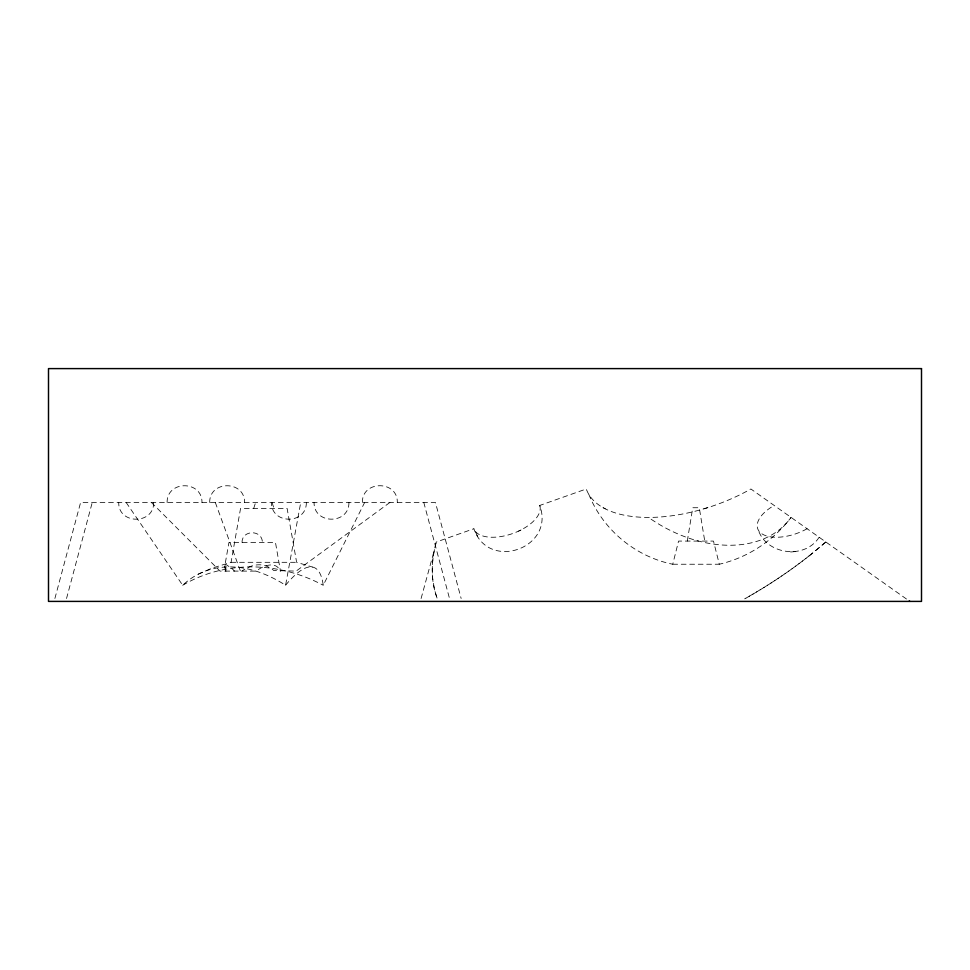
<?xml version="1.0" encoding="UTF-8"?>
<svg xmlns="http://www.w3.org/2000/svg" width="970" height="970" viewBox="0 0 970 970"><rect width="100%" height="100%" fill="white"/><g stroke="black" fill="none" stroke-linecap="round" stroke-linejoin="round"><path stroke-width="0.73" stroke-dasharray="4.85 3.64" d="M253.691 508.425L255.619 502.46M687.293 541.078L692.75 507.734L699.273 507.734L704.753 541.078M198.292 574.167L211.909 568.153L231.054 562.309L240.56 508.425L287.12 508.425L296.626 562.309L312.716 567.111M126.136 502.46L182.7 585.274A145.5 97 63.4 0 1 285.58 585.274L300.736 502.46M153.648 502.46C154.194 524.77 118.17 524.77 118.728 502.46M362.392 502.46C361.846 480.15 397.87 480.15 397.312 502.46M242.039 542.533C241.821 529.535 262.579 529.535 262.361 542.533M167.107 502.46C166.779 480.186 202.293 480.186 201.978 502.46M209.69 502.46C209.362 480.186 244.876 480.186 244.561 502.46M306.35 502.46C306.678 524.734 271.163 524.734 271.479 502.46M348.933 502.46C349.261 524.734 313.746 524.734 314.062 502.46M588.826 494.373C603 529.826 635.338 556.634 672.744 564.237L678.563 541.078L713.484 541.078L719.303 564.237C747.882 557.592 773.332 540.763 791.059 517.398A116.4 82.304 35.3 0 1 648.494 517.398M906.501 599.024L750.889 488.989A116.4 58.2 -19.5 0 1 586.28 488.989L539.72 505.455C555.483 547.977 488.407 571.851 473.869 528.735L436.209 542.048L434.075 551.481A328.551 164.282 -19.5 0 0 432.535 577.477L434.512 589.748L437.228 598.551M54.89 598.49L80.607 502.46L435.433 502.46L461.15 598.49M66.53 598.49L92.247 502.46M421.089 598.538L434.354 549.978M285.58 585.274A145.5 35.502 -69.9 0 1 323.24 585.274L364.647 502.46M224.919 565.462L225.295 564.964A19.63 4.147 53.8 0 1 226.701 564.928L232.436 569.026A32.713 6.911 53.8 0 1 234.037 570.554L234.594 571.1M819.116 537.234C804.748 560.029 766.445 554.391 758.37 530.178C758.564 530.505 758.77 530.832 759.001 531.136M825.919 542.048L809.429 555.725M389.904 502.46L296.141 571.1L273.807 570.554A32.713 25.802 -20.1 0 0 271.964 569.026L266.617 566.104L261.754 564.94A19.63 15.484 -20.1 0 0 256.444 564.964L252.2 565.849A28.47 22.455 -20.1 0 0 241.845 571.148M807.101 528.735L804.845 529.947A34.92 17.46 -19.5 0 1 760.929 533.1A34.92 17.46 -19.5 0 1 774.169 505.455M520.999 529.947L518.562 531.136M707.918 507.577L703.796 508.826M790.635 552.015L797.437 551.348M231.054 562.309L296.626 562.309M672.744 564.237L719.303 564.237M605.316 508.826L602.964 507.577M151.393 502.46L220.032 571.1L256.359 571.1C262.761 565.643 276.244 560.514 280.209 571.1M272.061 502.46L273.989 508.425M477.761 536.495L473.893 528.808M215.304 502.46L240.427 571.1M437.046 598.053C432.28 585.25 431.359 571.281 433.081 557.798A342.774 171.387 -19.5 0 1 436.221 542.048M225.864 571.1L224.81 565.849L228.92 542.533L275.48 542.533L280.463 571.1M423.793 502.46L449.51 598.49M225.925 571.148A28.081 5.941 53.8 0 1 224.81 565.34M182.7 585.274A145.5 132.502 36.2 0 1 323.24 585.274M539.72 505.455A34.92 17.46 -19.5 0 1 513.857 533.1A34.92 17.46 -19.5 0 1 474.403 529.947M809.319 555.701A313.092 156.546 -19.5 0 1 744.657 598.829M825.652 541.987A318.342 159.165 -19.5 0 1 746.015 598.138"/><path stroke-width="1.45" d="M909.242 600.963L909.86 601.4M921.5 368.6L48.5 368.6L48.5 601.4L921.5 601.4L921.5 368.6"/></g></svg>
